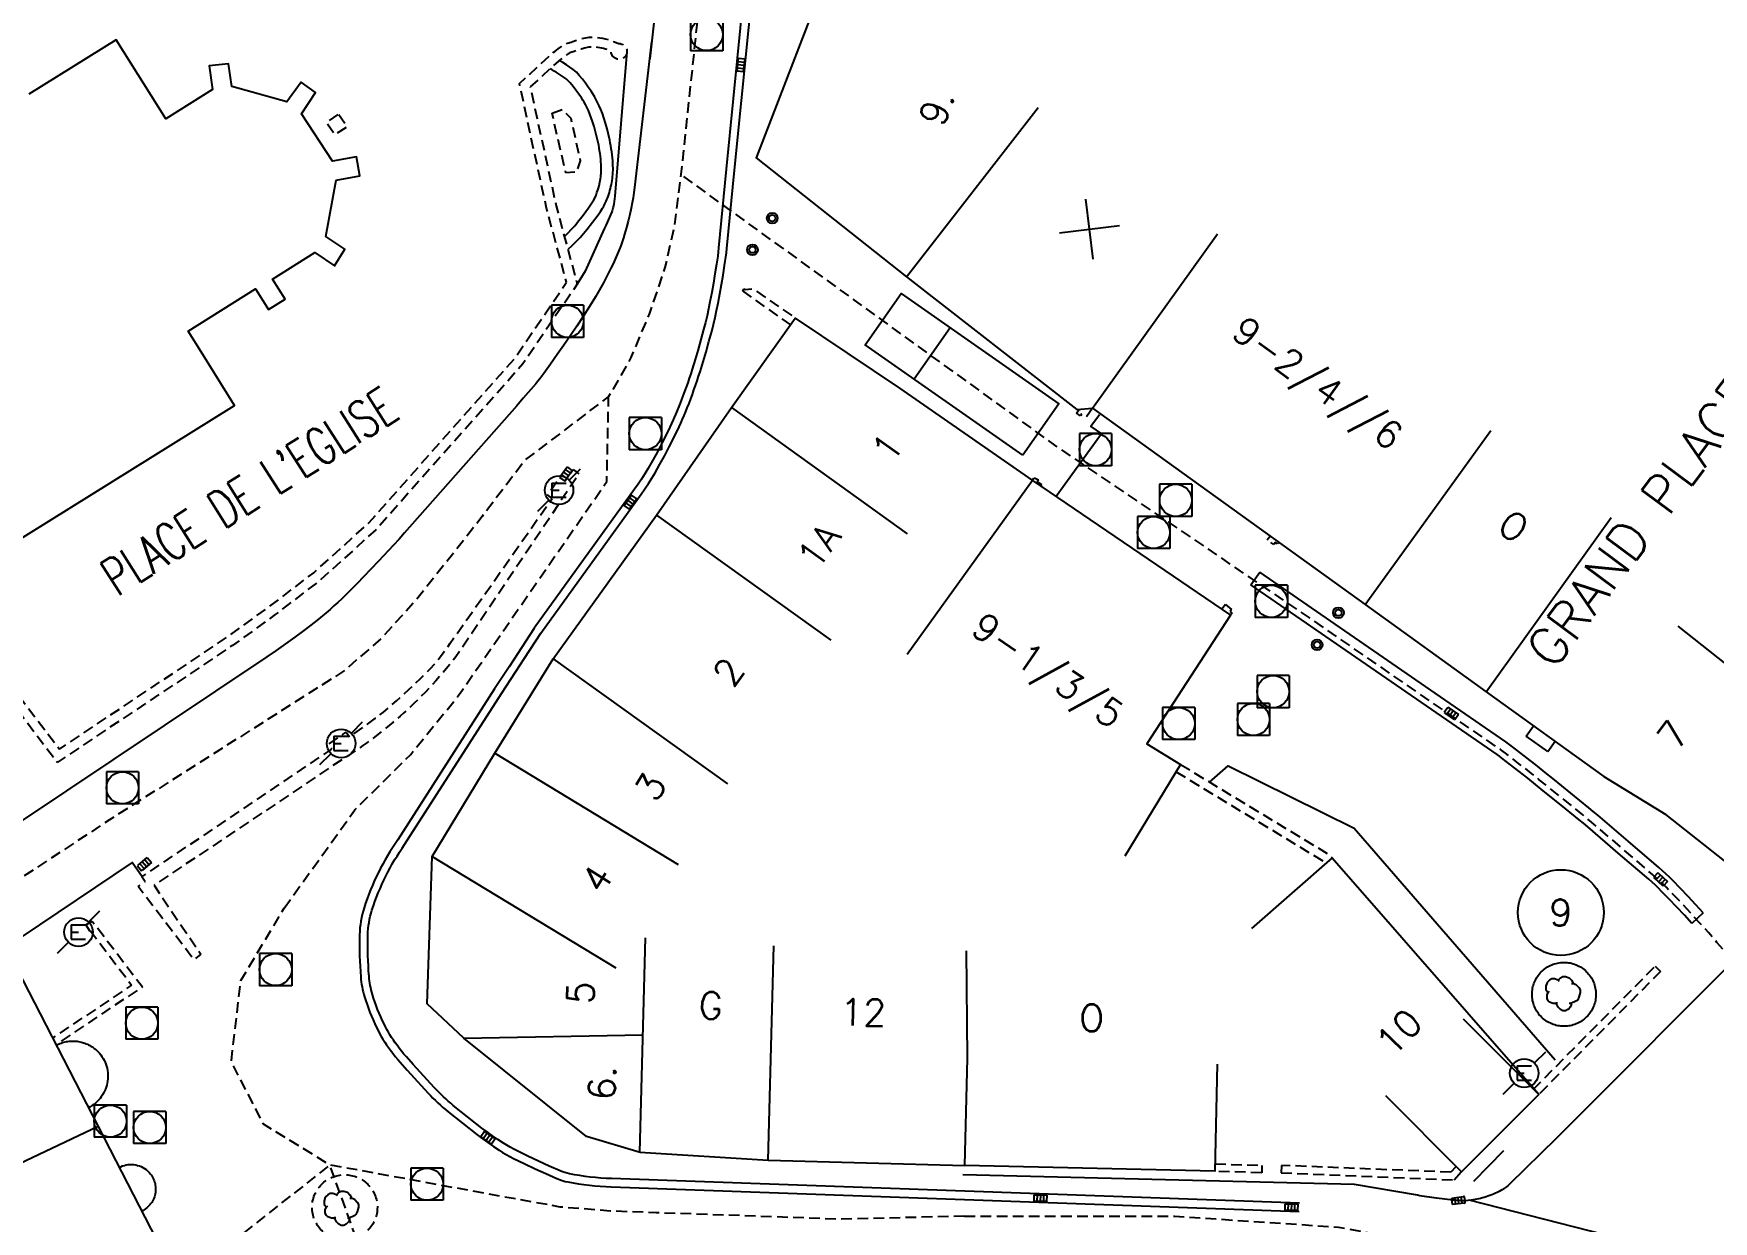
# Model space of a CAD drawing. Header units: millimetres. Extents: x 143000 to 144000, y 139000 to 140000.
# Drawn here: x 143257 to 143335.3, y 139650.8 to 139706.2 of the extents above; entities that cross this region are included whole.
import ezdxf
from ezdxf.enums import TextEntityAlignment as Align

# ---------------------------------------------------------------- set-up
doc = ezdxf.new("R2010")
doc.units = ezdxf.units.MM
doc.linetypes.add('DASHED', pattern=[0.75, 0.5, -0.25])
doc.layers.get('0').update_dxf_attribs({"linetype": 'CONTINUOUS'})
for name, color, linetype in [('W0001', 6, 'DASHED'), ('W0008', 7, 'CONTINUOUS'), ('W0100', 7, 'CONTINUOUS'), ('W0112', 1, 'DASHED'), ('W0300', 7, 'CONTINUOUS'), ('W0322', 7, 'CONTINUOUS'), ('W0400', 7, 'CONTINUOUS'), ('W0420', 7, 'CONTINUOUS'), ('W0471', 7, 'CONTINUOUS'), ('W0989', 7, 'CONTINUOUS'), ('W0991', 7, 'CONTINUOUS'), ('W1102', 7, 'CONTINUOUS')]:
    doc.layers.add(name, color=color, linetype=linetype)
doc.styles.get("Standard").update_dxf_attribs({"font": 'romans.shx', "width": 0.85})

# ---------------------------------------------------------------- blocks, each defined once
blk = doc.blocks.new('T400')
for p, q in [((-0.15, 0.3), (0.15, 0.3)), ((-0.15, -0.25), (-0.15, 0.3)), ((-0.15, 0.15), (0.15, 0.15)), ((-0.15, 0), (0.15, 0)), ((0.15, 0.3), (0.15, -0.25)), ((-0.15, -0.15), (0.15, -0.15)), ((-0.15, -0.25), (-0.15, -0.3)), ((-0.15, -0.3), (0.15, -0.3)), ((0.15, -0.3), (0.15, -0.25))]:
    blk.add_line(p, q)
blk = doc.blocks.new('t991o')
at = {"color": 0, "linetype": 'Continuous'}
for p, q in [((-1, 1), (1, -1)), ((-1, -1), (1, 1))]:
    blk.add_line(p, q, dxfattribs=at)
blk = doc.blocks.new('T420')
for p, q in [((0.75, 0.75), (-0.75, 0.75)), ((-0.75, 0.75), (-0.75, -0.75)), ((0.75, 0.75), (0.75, -0.75)), ((0.75, -0.75), (-0.75, -0.75))]:
    blk.add_line(p, q)
blk.add_ellipse((0, 0), major_axis=(-0.53, 0.53), ratio=1, start_param=3.926991, end_param=10.210176)
blk = doc.blocks.new('T471')
for p, q in [((0.500001, 0.500001), (1.000002, 1.000002)), ((-0.333334, 0.333334), (-0.333334, -0.333334)), ((-0.333334, 0.333334), (0.333334, 0.333334)), ((-0.333334, 0), (0, 0)), ((-0.500001, -0.500001), (-1.000002, -1.000002)), ((-0.333334, -0.333334), (0.333334, -0.333334))]:
    blk.add_line(p, q)
blk.add_ellipse((0, 0), major_axis=(0.471405, 0.471405), ratio=1, start_param=5.497787144, end_param=11.780972451)
blk = doc.blocks.new('T300')
for p, q in [((-0.171, 0.743), (-0.057, 0.8)), ((-0.057, 0.8), (0.057, 0.8)), ((0.057, 0.8), (0.229, 0.743)), ((-0.8, 0.514), (-0.857, 0.343)), ((-0.857, 0.343), (-0.857, 0.171)), ((-0.857, 0.171), (-0.743, 0.057)), ((-0.686, 0.629), (-0.8, 0.514)), ((-0.8, -0.057), (-0.743, 0.057)), ((-0.743, 0.057), (-0.686, 0.114)), ((-0.571, 0.686), (-0.686, 0.629)), ((-0.457, 0.686), (-0.571, 0.686)), ((-0.286, 0.629), (-0.457, 0.686)), ((-0.286, 0.629), (-0.171, 0.743)), ((-0.229, 0.571), (-0.286, 0.629)), ((0.229, 0.743), (0.343, 0.629)), ((0.343, 0.629), (0.4, 0.514)), ((0.457, 0.457), (0.343, 0.457)), ((0.4, 0.514), (0.4, 0.457)), ((0.571, 0.4), (0.457, 0.457)), ((0.571, 0.4), (0.686, 0.286)), ((0.686, 0.286), (0.743, 0.171)), ((0.743, 0.057), (0.686, -0.171)), ((0.743, 0.171), (0.743, 0.057)), ((-0.8, -0.171), (-0.8, -0.057)), ((-0.8, -0.229), (-0.8, -0.171)), ((-0.743, -0.343), (-0.8, -0.229)), ((-0.686, -0.4), (-0.743, -0.343)), ((-0.514, -0.457), (-0.686, -0.4)), ((-0.4, -0.457), (-0.514, -0.457)), ((-0.4, -0.457), (-0.343, -0.457)), ((-0.343, -0.457), (-0.343, -0.4)), ((-0.343, -0.514), (-0.343, -0.457)), ((-0.286, -0.629), (-0.343, -0.514)), ((-0.171, -0.743), (-0.286, -0.629)), ((-0.057, -0.8), (-0.171, -0.743)), ((0.171, -0.743), (0.057, -0.8)), ((0.229, -0.686), (0.171, -0.743)), ((0.286, -0.457), (0.229, -0.457)), ((0.286, -0.629), (0.229, -0.686)), ((0.457, -0.4), (0.286, -0.457)), ((0.343, -0.514), (0.286, -0.629)), ((0.343, -0.514), (0.343, -0.457)), ((0.571, -0.343), (0.457, -0.4)), ((0.629, -0.286), (0.571, -0.343)), ((0.686, -0.171), (0.629, -0.286)), ((0.057, -0.8), (-0.057, -0.8))]:
    blk.add_line(p, q)
blk = doc.blocks.new('t322o')
at = {"color": 0, "linetype": 'Continuous'}
for radius in [0.25, 0.15]:
    blk.add_circle((0, 0), radius, dxfattribs=at)

msp = doc.modelspace()

# ---------------------------------------------------------------- linework, layer by layer
at = {"layer": 'W0001', "flags": 128}
for points in [[(143256.412, 139726.611), (143263.259, 139728.731), (143264.976, 139728.901), (143266.992, 139728.854), (143269.098, 139728.364), (143271.905, 139727.85), (143274.823, 139727.165), (143277.616, 139726.075), (143279.869, 139724.893), (143282.2, 139723.333), (143284.501, 139721.165), (143285.903, 139719.078), (143287.054, 139716.825), (143287.705, 139715.09), (143288.156, 139712.987), (143288.3, 139711.321), (143288.257, 139709.908), (143287.209, 139700.066), (143286.847, 139697.208), (143286.418, 139695.3), (143285.698, 139693.173), (143284.83, 139691.1), (143283.788, 139689.279), (143279.913, 139686.337), (143277.886, 139683.684), (143276.502, 139681.91), (143274.79, 139679.775), (143273.178, 139677.991), (143271.429, 139676.467), (143260.508, 139669.542), (143252.104, 139664.014), (143242.323, 139657.69), (143239.955, 139656.019), (143237.433, 139654.135), (143235.798, 139652.883), (143224.812, 139644.355), (143222.462, 139642.361), (143221.399, 139640.731), (143218.289, 139638.484), (143212.381, 139633.848), (143208.824, 139631.237), (143207.08, 139630.031), (143204.6, 139628.456), (143201.824, 139626.799), (143197.318, 139624.893), (143185.769, 139621.598), (143177.084, 139619.618)], [(143336.244, 139662.939), (143335.869, 139663.385), (143335.488, 139663.828), (143335.104, 139664.267), (143334.714, 139664.702), (143334.321, 139665.133), (143333.923, 139665.561), (143333.521, 139665.984), (143333.114, 139666.403), (143332.964, 139666.552), (143332.811, 139666.699), (143332.655, 139666.842), (143332.496, 139666.982), (143331.072, 139668.208), (143329.645, 139669.431), (143329.443, 139669.601), (143329.24, 139669.768), (143328.404, 139670.446), (143327.567, 139671.122), (143327.205, 139671.413), (143326.841, 139671.701), (143326.236, 139672.176), (143325.629, 139672.648), (143325.513, 139672.735), (143325.395, 139672.819), (143322.1, 139675.088), (143315.947, 139679.333), (143304.601, 139687.021), (143287.156, 139699.645)], [(143268.662, 139665.425), (143271.96, 139670.014), (143274.565, 139672.595), (143276.773, 139675.321), (143283.706, 139685.315), (143283.788, 139689.279)], [(143300.392, 139651.056), (143294.63, 139650.913), (143286.006, 139651.219), (143283.869, 139651.295), (143281.532, 139651.484), (143279.774, 139651.799), (143279.774, 139651.799), (143270.786, 139653.447), (143270.786, 139653.447), (143270.786, 139653.447), (143267.693, 139655.347), (143266.19, 139658.264), (143266.634, 139662.047), (143268.662, 139665.425)], [(143325.9, 139596.452), (143293.084, 139609.839), (143288.786, 139611.584), (143283.511, 139613.632), (143281.424, 139614.332), (143278.714, 139615.02), (143279.466, 139628.044), (143277.386, 139633.914), (143275.931, 139638.225), (143274.847, 139642.184), (143270.786, 139653.447), (143243.501, 139631.904), (143240.78, 139630.175)], [(143300.392, 139651.056), (143310.207, 139651.056), (143317.841, 139650.547), (143324.675, 139649.239), (143352.923, 139641.517)]]:
    msp.add_lwpolyline(points, dxfattribs=at)
at = {"layer": 'W0008', "flags": 128}
for points in [[(143802.508, 139956.293, 0.000002), (143824.961, 139979.624, 0.000766)], [(143281.727, 139696.747), (143281.897, 139696.912), (143282.063, 139697.082), (143282.137, 139697.161), (143282.208, 139697.241), (143282.278, 139697.324), (143282.345, 139697.409), (143282.603, 139697.745), (143282.855, 139698.085), (143282.949, 139698.219), (143283.039, 139698.357), (143283.101, 139698.461), (143283.156, 139698.568), (143283.205, 139698.679), (143283.248, 139698.792), (143283.299, 139698.951), (143283.343, 139699.112), (143283.38, 139699.276), (143283.409, 139699.44), (143283.421, 139699.522), (143283.431, 139699.604), (143283.438, 139699.686), (143283.443, 139699.768), (143283.446, 139699.851), (143283.446, 139699.933), (143283.445, 139700.016), (143283.441, 139700.098), (143283.432, 139700.229), (143283.421, 139700.359), (143283.407, 139700.489), (143283.391, 139700.618), (143283.372, 139700.748), (143283.351, 139700.876), (143283.328, 139701.005), (143283.303, 139701.133), (143283.247, 139701.381), (143283.185, 139701.628), (143283.116, 139701.873), (143283.041, 139702.116), (143282.982, 139702.287), (143282.917, 139702.455), (143282.846, 139702.621), (143282.769, 139702.784), (143282.713, 139702.895), (143282.652, 139703.003), (143282.587, 139703.109), (143282.519, 139703.213), (143282.395, 139703.391), (143282.266, 139703.566), (143282.134, 139703.739), (143281.998, 139703.908), (143281.954, 139703.959), (143281.907, 139704.007), (143281.857, 139704.053), (143281.804, 139704.096), (143281.716, 139704.162), (143281.626, 139704.226), (143281.535, 139704.288), (143281.442, 139704.348), (143281.348, 139704.405), (143281.253, 139704.46), (143281.156, 139704.513), (143281.058, 139704.564, 0.033005)], [(143258.025, 139659.029), (143258.025, 139659.029), (143258.08, 139659.057), (143258.137, 139659.084), (143258.195, 139659.108), (143258.254, 139659.13), (143258.314, 139659.15), (143258.374, 139659.168), (143258.435, 139659.183), (143258.496, 139659.196), (143258.558, 139659.206), (143258.621, 139659.214), (143258.683, 139659.22), (143258.746, 139659.223), (143258.809, 139659.224), (143258.871, 139659.222), (143258.934, 139659.218), (143258.996, 139659.212), (143259.059, 139659.203), (143259.12, 139659.192), (143259.182, 139659.179), (143259.243, 139659.163), (143259.303, 139659.145), (143259.362, 139659.124), (143259.421, 139659.102), (143259.478, 139659.077), (143259.535, 139659.05), (143259.59, 139659.02), (143259.645, 139658.989), (143259.698, 139658.956), (143259.75, 139658.92), (143259.8, 139658.883), (143259.849, 139658.844), (143259.897, 139658.802), (143259.897, 139658.802), (143259.969, 139658.733), (143260.036, 139658.66), (143260.099, 139658.583), (143260.158, 139658.502), (143260.211, 139658.417), (143260.259, 139658.33), (143260.302, 139658.24), (143260.339, 139658.147), (143260.37, 139658.052), (143260.395, 139657.956), (143260.415, 139657.858), (143260.428, 139657.759), (143260.436, 139657.659), (143260.437, 139657.56), (143260.433, 139657.46), (143260.422, 139657.361), (143260.405, 139657.262), (143260.383, 139657.165), (143260.354, 139657.07), (143260.32, 139656.976), (143260.28, 139656.884), (143260.234, 139656.796), (143260.183, 139656.71), (143260.127, 139656.627), (143260.066, 139656.548), (143260.001, 139656.473), (143259.931, 139656.402), (143259.857, 139656.335), (143259.778, 139656.273), (143259.697, 139656.216), (143259.611, 139656.164), (143259.523, 139656.117, -0.530237)], [(143260.961, 139653.326), (143261.04, 139653.366), (143261.122, 139653.4), (143261.207, 139653.427), (143261.293, 139653.447), (143261.38, 139653.461), (143261.469, 139653.468), (143261.558, 139653.468), (143261.646, 139653.462), (143261.734, 139653.448), (143261.82, 139653.428), (143261.905, 139653.401), (143261.987, 139653.368), (143262.066, 139653.328), (143262.143, 139653.283), (143262.215, 139653.231), (143262.283, 139653.174), (143262.334, 139653.126), (143262.381, 139653.074), (143262.426, 139653.02), (143262.467, 139652.962), (143262.504, 139652.903), (143262.538, 139652.841), (143262.568, 139652.778), (143262.593, 139652.712), (143262.615, 139652.646), (143262.633, 139652.578), (143262.646, 139652.509), (143262.656, 139652.439), (143262.661, 139652.369), (143262.661, 139652.299), (143262.658, 139652.229), (143262.65, 139652.159), (143262.638, 139652.09), (143262.621, 139652.021), (143262.601, 139651.954), (143262.576, 139651.888), (143262.547, 139651.824), (143262.515, 139651.762), (143262.478, 139651.702), (143262.439, 139651.644), (143262.395, 139651.589), (143262.349, 139651.536), (143262.299, 139651.487), (143262.246, 139651.44), (143262.191, 139651.397), (143262.133, 139651.358), (143262.072, 139651.322), (143262.01, 139651.289, -0.533997)]]:
    msp.add_lwpolyline(points, format="xyb", dxfattribs=at)
for points in [[(143290.261, 139709.792), (143289.276, 139699.882), (143288.923, 139696.224), (143288.903, 139696.03), (143288.879, 139695.836), (143288.853, 139695.643), (143288.823, 139695.45), (143288.751, 139695.012), (143288.676, 139694.575), (143288.598, 139694.137), (143288.516, 139693.701), (143288.452, 139693.376), (143288.381, 139693.053), (143288.306, 139692.731), (143288.224, 139692.411), (143288.099, 139691.944), (143287.968, 139691.479), (143287.831, 139691.016), (143287.689, 139690.554), (143287.622, 139690.345), (143287.553, 139690.136), (143287.482, 139689.928), (143287.41, 139689.72), (143287.335, 139689.514), (143287.259, 139689.308), (143287.181, 139689.102), (143287.1, 139688.898), (143286.958, 139688.549), (143286.808, 139688.203), (143286.65, 139687.86), (143286.486, 139687.521), (143286.279, 139687.114), (143286.066, 139686.711), (143285.847, 139686.311), (143285.621, 139685.915), (143285.475, 139685.67), (143285.323, 139685.429), (143285.164, 139685.191), (143285, 139684.958), (143280.323, 139678.477), (143280.307, 139678.453), (143279.551, 139677.296), (143279.145, 139676.675), (143278.474, 139675.647), (143273.955, 139668.608), (143273.829, 139668.425), (143273.707, 139668.24), (143273.589, 139668.052), (143273.474, 139667.862), (143273.363, 139667.67), (143273.255, 139667.476), (143273.151, 139667.28), (143273.05, 139667.082), (143272.953, 139666.883), (143272.86, 139666.681), (143272.771, 139666.478), (143272.685, 139666.273), (143272.603, 139666.067), (143272.525, 139665.859), (143272.451, 139665.65), (143272.381, 139665.44), (143272.336, 139665.286), (143272.296, 139665.132), (143272.262, 139664.976), (143272.234, 139664.819), (143272.211, 139664.661), (143272.193, 139664.502), (143272.181, 139664.343), (143272.175, 139664.183), (143272.171, 139663.938), (143272.17, 139663.692), (143272.173, 139663.447), (143272.178, 139663.201), (143272.186, 139662.956), (143272.197, 139662.71), (143272.211, 139662.465), (143272.229, 139662.22), (143272.239, 139662.102), (143272.253, 139661.984), (143272.271, 139661.867), (143272.291, 139661.75), (143272.315, 139661.634), (143272.342, 139661.518), (143272.372, 139661.403), (143272.405, 139661.289), (143272.463, 139661.106), (143272.525, 139660.923), (143272.59, 139660.742), (143272.658, 139660.562), (143272.73, 139660.384), (143272.806, 139660.207), (143272.885, 139660.031), (143272.967, 139659.857), (143273.036, 139659.718), (143273.109, 139659.58), (143273.184, 139659.444), (143273.264, 139659.311), (143273.346, 139659.179), (143273.432, 139659.049), (143273.52, 139658.921), (143273.612, 139658.796), (143273.722, 139658.652), (143273.836, 139658.51), (143273.952, 139658.37), (143274.071, 139658.233), (143274.394, 139657.87), (143274.719, 139657.509), (143275.047, 139657.151), (143275.378, 139656.795), (143275.487, 139656.68), (143275.599, 139656.567), (143275.711, 139656.455), (143275.826, 139656.345), (143275.942, 139656.238), (143276.06, 139656.131), (143276.18, 139656.027), (143276.301, 139655.925), (143276.971, 139655.39), (143277.644, 139654.859), (143277.898, 139654.672), (143278.155, 139654.489), (143278.416, 139654.31), (143278.679, 139654.136), (143278.844, 139654.032), (143279.012, 139653.933), (143279.183, 139653.84), (143279.357, 139653.751), (143279.856, 139653.508), (143280.358, 139653.271), (143280.863, 139653.04), (143281.37, 139652.814), (143281.497, 139652.763), (143281.627, 139652.719), (143281.758, 139652.682), (143281.892, 139652.652), (143282.141, 139652.607), (143282.391, 139652.566), (143282.642, 139652.531), (143282.893, 139652.5), (143283.146, 139652.474), (143283.4, 139652.452), (143283.654, 139652.436), (143283.909, 139652.424), (143316.01, 139651.276)], [(143316.024, 139651.661), (143283.922, 139652.81), (143283.675, 139652.821), (143283.429, 139652.837), (143283.182, 139652.858), (143282.936, 139652.883), (143282.693, 139652.913), (143282.449, 139652.948), (143282.207, 139652.987), (143281.965, 139653.031), (143281.852, 139653.056), (143281.741, 139653.087), (143281.632, 139653.125), (143281.525, 139653.168), (143281.021, 139653.391), (143280.521, 139653.621), (143280.023, 139653.856), (143279.528, 139654.097), (143279.364, 139654.181), (143279.203, 139654.269), (143279.045, 139654.362), (143278.889, 139654.46), (143278.631, 139654.63), (143278.376, 139654.805), (143278.125, 139654.984), (143277.876, 139655.168), (143277.209, 139655.693), (143276.545, 139656.224), (143276.429, 139656.322), (143276.314, 139656.422), (143276.201, 139656.524), (143276.09, 139656.627), (143275.98, 139656.733), (143275.871, 139656.84), (143275.765, 139656.948), (143275.66, 139657.059), (143275.331, 139657.413), (143275.005, 139657.769), (143274.681, 139658.127), (143274.36, 139658.488), (143274.246, 139658.62), (143274.135, 139658.753), (143274.027, 139658.889), (143273.921, 139659.027), (143273.835, 139659.145), (143273.751, 139659.265), (143273.671, 139659.387), (143273.593, 139659.511), (143273.519, 139659.637), (143273.447, 139659.765), (143273.379, 139659.894), (143273.314, 139660.025), (143273.235, 139660.192), (143273.159, 139660.361), (143273.087, 139660.531), (143273.018, 139660.703), (143272.952, 139660.876), (143272.889, 139661.05), (143272.83, 139661.226), (143272.774, 139661.402), (143272.744, 139661.506), (143272.716, 139661.611), (143272.692, 139661.716), (143272.67, 139661.822), (143272.652, 139661.928), (143272.636, 139662.035), (143272.623, 139662.142), (143272.614, 139662.25), (143272.597, 139662.49), (143272.583, 139662.73), (143272.572, 139662.971), (143272.564, 139663.212), (143272.558, 139663.452), (143272.556, 139663.693), (143272.557, 139663.934), (143272.561, 139664.175), (143272.567, 139664.321), (143272.578, 139664.466), (143272.594, 139664.611), (143272.615, 139664.755), (143272.641, 139664.899), (143272.672, 139665.041), (143272.708, 139665.183), (143272.748, 139665.323), (143272.817, 139665.527), (143272.889, 139665.73), (143272.964, 139665.931), (143273.044, 139666.131), (143273.127, 139666.329), (143273.213, 139666.526), (143273.304, 139666.721), (143273.398, 139666.915), (143273.495, 139667.107), (143273.596, 139667.296), (143273.701, 139667.484), (143273.809, 139667.67), (143273.921, 139667.854), (143274.035, 139668.036), (143274.154, 139668.216), (143274.275, 139668.394), (143278.797, 139675.437), (143279.468, 139676.464), (143279.874, 139677.085), (143280.63, 139678.242), (143280.636, 139678.251), (143285.313, 139684.732), (143285.483, 139684.973), (143285.646, 139685.219), (143285.804, 139685.468), (143285.955, 139685.722), (143286.184, 139686.123), (143286.406, 139686.528), (143286.622, 139686.937), (143286.831, 139687.349), (143286.916, 139687.522), (143286.999, 139687.695), (143287.081, 139687.87), (143287.16, 139688.045), (143287.238, 139688.222), (143287.313, 139688.399), (143287.387, 139688.577), (143287.459, 139688.755), (143287.541, 139688.963), (143287.62, 139689.172), (143287.698, 139689.381), (143287.773, 139689.591), (143287.847, 139689.802), (143287.919, 139690.013), (143287.989, 139690.225), (143288.057, 139690.438), (143288.2, 139690.904), (143288.338, 139691.372), (143288.471, 139691.842), (143288.598, 139692.312), (143288.681, 139692.64), (143288.758, 139692.968), (143288.83, 139693.298), (143288.895, 139693.629), (143288.977, 139694.068), (143289.056, 139694.508), (143289.132, 139694.948), (143289.204, 139695.389), (143289.235, 139695.588), (143289.262, 139695.787), (143289.286, 139695.987), (143289.307, 139696.187), (143289.66, 139699.845), (143290.654, 139709.753)], [(143286.209, 139709.502), (143285.708, 139705.037)], [(143285.795, 139705.837), (143285, 139699.036), (143284.969, 139698.793), (143284.932, 139698.551), (143284.889, 139698.31), (143284.841, 139698.07), (143284.774, 139697.766), (143284.701, 139697.463), (143284.622, 139697.161), (143284.538, 139696.861), (143284.482, 139696.677), (143284.421, 139696.493), (143284.356, 139696.312), (143284.287, 139696.131), (143284.196, 139695.912), (143284.102, 139695.694), (143284.003, 139695.478), (143283.899, 139695.264), (143283.728, 139694.926), (143283.549, 139694.592), (143283.364, 139694.262), (143283.172, 139693.935), (143282.892, 139693.476), (143282.604, 139693.022), (143282.311, 139692.571), (143282.01, 139692.125), (143281.704, 139691.679), (143281.395, 139691.236), (143281.083, 139690.794), (143280.768, 139690.354), (143280.678, 139690.232), (143280.585, 139690.111), (143280.49, 139689.993), (143280.391, 139689.877), (143279.809, 139689.204), (143279.503, 139688.854), (143274.277, 139682.919), (143274.022, 139682.634), (143273.762, 139682.352), (143273.053, 139681.601), (143272.341, 139680.853), (143272.095, 139680.6), (143271.846, 139680.348), (143271.595, 139680.099), (143271.341, 139679.853), (143271.162, 139679.683), (143270.981, 139679.516), (143270.797, 139679.352), (143270.611, 139679.191), (143270.357, 139678.978), (143270.1, 139678.769), (143269.839, 139678.566), (143269.575, 139678.366), (143269.147, 139678.054), (143268.716, 139677.746), (143268.282, 139677.444), (143267.844, 139677.146), (143260.671, 139672.347), (143252.045, 139666.594)], [(143281.92, 139696.174), (143282.058, 139696.302), (143282.194, 139696.433), (143282.328, 139696.566), (143282.46, 139696.701), (143282.544, 139696.79), (143282.625, 139696.882), (143282.703, 139696.975), (143282.78, 139697.071), (143283.042, 139697.414), (143283.299, 139697.76), (143283.405, 139697.911), (143283.505, 139698.065), (143283.545, 139698.129), (143283.582, 139698.195), (143283.618, 139698.263), (143283.652, 139698.331), (143283.684, 139698.4), (143283.714, 139698.469), (143283.742, 139698.54), (143283.768, 139698.611), (143283.798, 139698.702), (143283.826, 139698.794), (143283.853, 139698.886), (143283.877, 139698.979), (143283.899, 139699.073), (143283.919, 139699.167), (143283.937, 139699.261), (143283.953, 139699.355), (143283.967, 139699.452), (143283.978, 139699.548), (143283.987, 139699.645), (143283.993, 139699.742), (143283.996, 139699.839), (143283.997, 139699.937), (143283.995, 139700.034), (143283.99, 139700.131), (143283.981, 139700.271), (143283.969, 139700.411), (143283.954, 139700.551), (143283.936, 139700.691), (143283.916, 139700.831), (143283.894, 139700.969), (143283.869, 139701.108), (143283.841, 139701.246), (143283.782, 139701.509), (143283.717, 139701.77), (143283.644, 139702.029), (143283.564, 139702.286), (143283.499, 139702.476), (143283.427, 139702.662), (143283.348, 139702.846), (143283.263, 139703.028), (143283.197, 139703.155), (143283.127, 139703.281), (143283.052, 139703.403), (143282.973, 139703.524), (143282.842, 139703.711), (143282.707, 139703.896), (143282.567, 139704.078), (143282.424, 139704.257), (143282.359, 139704.332), (143282.29, 139704.403), (143282.217, 139704.469), (143282.14, 139704.532), (143281.984, 139704.647), (143281.823, 139704.757), (143281.659, 139704.86), (143281.491, 139704.958)], [(143284.646, 139705.369), (143284.075, 139698.634), (143284.063, 139698.505), (143284.048, 139698.377), (143284.03, 139698.249), (143284.008, 139698.121), (143283.995, 139698.062), (143283.979, 139698.003), (143283.959, 139697.945), (143283.936, 139697.889), (143283.658, 139697.264), (143283.584, 139697.1), (143282.691, 139695.125), (143282.327, 139694.527)], [(143299.721, 139692.487), (143298.044, 139690.088)], [(143306.684, 139688.424), (143306.289, 139687.88), (143306.782, 139687.538), (143304.669, 139684.618)], [(143313.752, 139680.502), (143314.161, 139681.095)], [(143334.854, 139665.198), (143334.502, 139665.58), (143334.147, 139665.96), (143333.788, 139666.336), (143333.426, 139666.708), (143333.27, 139666.864), (143333.11, 139667.017), (143332.947, 139667.167), (143332.781, 139667.313), (143331.356, 139668.539), (143329.928, 139669.762), (143329.723, 139669.936), (143329.515, 139670.107), (143328.679, 139670.785), (143327.841, 139671.462), (143327.477, 139671.754), (143327.112, 139672.044), (143326.505, 139672.52), (143325.896, 139672.994), (143325.77, 139673.088), (143325.642, 139673.178), (143322.348, 139675.447), (143314.161, 139681.095)], [(143334.321, 139664.712), (143333.974, 139665.09), (143333.623, 139665.464), (143333.269, 139665.836), (143332.911, 139666.204), (143332.766, 139666.349), (143332.617, 139666.492), (143332.465, 139666.631), (143332.311, 139666.767), (143330.887, 139667.992), (143329.46, 139669.215), (143329.261, 139669.382), (143329.061, 139669.548), (143328.226, 139670.225), (143327.389, 139670.901), (143327.028, 139671.19), (143326.665, 139671.478), (143326.062, 139671.952), (143325.455, 139672.423), (143325.346, 139672.505), (143325.234, 139672.585), (143321.939, 139674.854), (143313.752, 139680.502)], [(143326.589, 139673.45), (143326.933, 139673.929)], [(143327.597, 139672.723), (143326.589, 139673.45)], [(143327.597, 139672.723), (143327.943, 139673.204)], [(143311.827, 139671.302), (143312.698, 139672.056), (143318.561, 139669.146), (143327.946, 139658.352)], [(143262.027, 139666.885), (143261.564, 139667.549), (143240.84, 139653.616), (143239.286, 139652.56), (143237.805, 139651.45), (143230.117, 139645.602)], [(143334.854, 139665.198), (143334.321, 139664.712)], [(143324.143, 139652.683), (143325.553, 139654.116)]]:
    msp.add_lwpolyline(points, dxfattribs=at)
at = {"layer": 'W0008'}
for points in [[(143323.911, 139651.814), (143341.444, 139647.338, 0.322697), (143341.446, 139647.339, -0.033416), (143341.456, 139647.353), (143341.456, 139647.353, 0.042316), (143344.828, 139647.199, 0.0339), (143347.255, 139647.827, 0.073305), (143348.294, 139648.351, 0.039229), (143349.917, 139649.697, 0.027678), (143351.942, 139651.892, 0.007302), (143353.993, 139654.455, 0.013053), (143355.082, 139655.935, 0.015535), (143356.923, 139658.763, 0.028221), (143357.797, 139660.403, 0.012572), (143358.86, 139662.862, 0.012298), (143359.821, 139665.427), (143369.435, 139693.16, 0.047464), (143370.893, 139699.626, 0.03779), (143371.167, 139704.954, 0.03869), (143370.628, 139710.238, -5.227727)], [(143337.243, 139663.937), (143327.983, 139654.678), (143325.825, 139652.561, -0.068872), (143325.409, 139652.252, -0.0475), (143324.72, 139651.956, -0.045378), (143324.032, 139651.802, -0.053721), (143323.436, 139651.788, -0.010218), (143322.411, 139651.897, -0.011634), (143321.516, 139652.032), (143318.59, 139652.541), (143300.314, 139652.985)]]:
    msp.add_lwpolyline(points, format="xyb", dxfattribs=at)
at = {"layer": 'W0008', "flags": 128}
for points in [[(143303.109, 139686.545), (143295.757, 139691.688), (143297.435, 139694.086), (143304.787, 139688.943)], [(143327.356, 139660.295), (143327.356, 139660.295), (143327.303, 139660.345), (143327.253, 139660.398), (143327.205, 139660.453), (143327.16, 139660.511), (143327.117, 139660.571), (143327.078, 139660.632), (143327.042, 139660.696), (143327.009, 139660.761), (143326.979, 139660.828), (143326.952, 139660.896), (143326.929, 139660.966), (143326.91, 139661.036), (143326.893, 139661.108), (143326.881, 139661.18), (143326.871, 139661.252), (143326.866, 139661.325), (143326.864, 139661.398), (143326.866, 139661.471), (143326.871, 139661.544), (143326.88, 139661.617), (143326.892, 139661.689), (143326.908, 139661.761), (143326.927, 139661.831), (143326.95, 139661.901), (143326.976, 139661.969), (143327.005, 139662.036), (143327.038, 139662.101), (143327.074, 139662.165), (143327.113, 139662.227), (143327.155, 139662.287), (143327.2, 139662.345), (143327.248, 139662.4), (143327.298, 139662.454), (143327.351, 139662.504), (143327.406, 139662.552), (143327.464, 139662.597), (143327.523, 139662.639), (143327.585, 139662.679), (143327.649, 139662.715), (143327.714, 139662.748), (143327.781, 139662.778), (143327.849, 139662.804), (143327.918, 139662.828), (143327.989, 139662.847), (143328.06, 139662.863), (143328.132, 139662.876), (143328.205, 139662.885), (143328.278, 139662.891), (143328.351, 139662.893), (143328.424, 139662.891), (143328.497, 139662.886), (143328.57, 139662.877), (143328.642, 139662.865), (143328.713, 139662.849), (143328.784, 139662.83), (143328.853, 139662.807), (143328.922, 139662.781), (143328.989, 139662.751), (143329.054, 139662.719), (143329.118, 139662.683), (143329.18, 139662.644), (143329.24, 139662.602), (143329.298, 139662.557), (143329.353, 139662.509), (143329.353, 139662.509), (143329.406, 139662.459), (143329.457, 139662.406), (143329.505, 139662.351), (143329.55, 139662.293), (143329.592, 139662.233), (143329.632, 139662.172), (143329.668, 139662.108), (143329.701, 139662.043), (143329.731, 139661.976), (143329.757, 139661.908), (143329.78, 139661.838), (143329.8, 139661.768), (143329.816, 139661.697), (143329.829, 139661.624), (143329.838, 139661.552), (143329.844, 139661.479), (143329.846, 139661.406), (143329.844, 139661.333), (143329.839, 139661.26), (143329.83, 139661.187), (143329.818, 139661.115), (143329.802, 139661.043), (143329.782, 139660.973), (143329.76, 139660.903), (143329.733, 139660.835), (143329.704, 139660.768), (143329.671, 139660.703), (143329.635, 139660.639), (143329.596, 139660.577), (143329.554, 139660.517), (143329.509, 139660.459), (143329.462, 139660.404), (143329.412, 139660.351), (143329.359, 139660.3), (143329.303, 139660.252), (143329.246, 139660.207), (143329.186, 139660.165), (143329.124, 139660.125), (143329.061, 139660.089), (143328.995, 139660.056), (143328.929, 139660.026), (143328.86, 139660), (143328.791, 139659.977), (143328.721, 139659.957), (143328.649, 139659.941), (143328.577, 139659.928), (143328.505, 139659.919), (143328.432, 139659.913), (143328.358, 139659.911), (143328.285, 139659.913), (143328.212, 139659.918), (143328.14, 139659.927), (143328.068, 139659.939), (143327.996, 139659.955), (143327.926, 139659.974), (143327.856, 139659.997), (143327.788, 139660.023), (143327.721, 139660.053), (143327.655, 139660.086), (143327.592, 139660.121), (143327.53, 139660.16), (143327.47, 139660.202), (143327.412, 139660.247)]]:
    msp.add_lwpolyline(points, close=True, dxfattribs=at)
at = {"layer": 'W0100', "flags": 128}
for points in [[(143323.161, 139741.077), (143328.104, 139739.094), (143334.125, 139736.705), (143343.142, 139732.879), (143348.03, 139731.335), (143358.212, 139728.295), (143358.281, 139728.414), (143366.197, 139726.151), (143366.387, 139725.87), (143367.32, 139714.207), (143367.739, 139707.246), (143364.963, 139703.655), (143359.956, 139696.92), (143357.123, 139693.16), (143350.201, 139683.711), (143344.44, 139676.355), (143341.52, 139672.371), (143337.032, 139666.695), (143333.111, 139669.796)], [(143296.499, 139715.454), (143296.434, 139715.363), (143294.354, 139709.97), (143290.669, 139700.408), (143297.679, 139694.865), (143305.638, 139688.671), (143306.355, 139688.741), (143319.088, 139679.584), (143324.729, 139675.511), (143330.221, 139671.568), (143333.111, 139669.796)], [(143248.058, 139677.49), (143266.347, 139688.871), (143264.783, 139691.361), (143264.173, 139692.333), (143267.323, 139694.312), (143267.933, 139693.34), (143268.704, 139693.824), (143268.116, 139694.759), (143270.094, 139696.002), (143271.007, 139695.378), (143271.484, 139696.151), (143270.606, 139696.751), (143271.076, 139699.373), (143272.189, 139699.574), (143272.035, 139700.465), (143270.905, 139700.261), (143269.47, 139702.463), (143270.112, 139703.459), (143270.112, 139703.459), (143269.446, 139703.941), (143268.782, 139703.026), (143266.215, 139703.74), (143266.056, 139704.791), (143265.153, 139704.698), (143265.318, 139703.604), (143263.135, 139702.233), (143260.817, 139705.924), (143256.752, 139703.383)], [(143285.256, 139654.031), (143282.766, 139654.777), (143277.038, 139659.352), (143275.334, 139660.953), (143275.566, 139667.834), (143278.484, 139672.645), (143281.212, 139677.057), (143286.028, 139683.757), (143289.527, 139688.769), (143292.498, 139692.944), (143297.352, 139689.668), (143303.563, 139685.371), (143312.807, 139679.081)], [(143312.807, 139679.081), (143308.889, 139673.084), (143310.47, 139672.125)], [(143310.47, 139672.125), (143307.876, 139667.848)], [(143317.541, 139667.771), (143313.775, 139664.478)], [(143317.541, 139667.771), (143327.183, 139656.744)], [(143252.887, 139651.886), (143249.81, 139657.948), (143256.203, 139662.569), (143259.975, 139655.239), (143262.981, 139649.405), (143253.819, 139644.584), (143244.638, 139639.707), (143238.245, 139636.444), (143239.915, 139633.362), (143241.225, 139630.932), (143237.492, 139629.1), (143237.344, 139628.914), (143233.919, 139626.773), (143231.472, 139629.822), (143229.129, 139632.442), (143222.276, 139627.363), (143216.987, 139634.02), (143223.345, 139639.291), (143229.44, 139644.051), (143232.464, 139646.434), (143235.022, 139648.254)], [(143323.648, 139660.268), (143327.178, 139656.728), (143323.571, 139653.131), (143320.041, 139656.671)], [(143312.172, 139658.147), (143312.066, 139653.149), (143300.4, 139653.426), (143300.535, 139658.423)], [(143285.248, 139654.041), (143291.24, 139653.669), (143300.4, 139653.426), (143300.4, 139653.426)]]:
    msp.add_lwpolyline(points, dxfattribs=at)
at = {"layer": 'W0112', "flags": 128}
for points in [[(143255.366, 139676.53), (143258.176, 139672.842), (143265.986, 139678.05), (143267.962, 139679.482), (143270.041, 139681.067), (143272.607, 139683.393), (143279.429, 139691.085), (143281.827, 139694.611), (143280.896, 139698.061), (143279.629, 139703.882), (143281.143, 139705.265), (143281.208, 139705.322), (143281.276, 139705.376), (143281.435, 139705.494), (143281.597, 139705.609), (143281.662, 139705.653), (143281.731, 139705.692), (143281.801, 139705.726), (143281.874, 139705.756), (143282.04, 139705.815), (143282.206, 139705.871), (143282.373, 139705.925), (143282.542, 139705.974), (143282.628, 139705.997), (143282.715, 139706.015), (143282.802, 139706.029), (143282.891, 139706.038), (143282.979, 139706.044), (143283.068, 139706.045), (143283.157, 139706.041), (143283.245, 139706.033), (143283.376, 139706.016), (143283.506, 139705.993), (143283.635, 139705.964), (143283.763, 139705.93), (143283.889, 139705.891), (143284.013, 139705.847), (143284.136, 139705.797), (143284.256, 139705.742), (143284.292, 139705.743), (143284.329, 139705.739), (143284.365, 139705.733), (143284.4, 139705.722), (143284.433, 139705.709), (143284.466, 139705.692), (143284.496, 139705.671), (143284.524, 139705.648), (143284.55, 139705.623), (143284.573, 139705.595), (143284.593, 139705.565), (143284.61, 139705.533), (143284.624, 139705.5), (143284.634, 139705.466), (143284.642, 139705.43), (143284.645, 139705.394), (143284.645, 139705.358), (143284.642, 139705.322), (143284.635, 139705.287), (143284.625, 139705.253), (143284.611, 139705.219), (143284.594, 139705.187), (143284.574, 139705.157), (143284.551, 139705.129), (143284.526, 139705.104), (143284.498, 139705.081), (143284.468, 139705.061), (143284.436, 139705.044), (143284.403, 139705.03), (143284.368, 139705.019), (143284.333, 139705.012), (143284.297, 139705.009), (143284.261, 139705.008), (143284.225, 139705.012), (143284.19, 139705.019), (143284.155, 139705.029), (143284.122, 139705.043), (143284.09, 139705.06), (143284.06, 139705.08), (143284.032, 139705.103), (143284.004, 139705.131), (143283.978, 139705.163), (143283.957, 139705.197), (143283.939, 139705.234), (143283.926, 139705.272), (143283.916, 139705.311), (143283.912, 139705.352), (143283.911, 139705.392), (143283.825, 139705.426), (143283.737, 139705.457), (143283.648, 139705.484), (143283.559, 139705.509), (143283.468, 139705.53), (143283.377, 139705.549), (143283.286, 139705.564), (143283.194, 139705.576), (143283.128, 139705.582), (143283.061, 139705.584), (143282.995, 139705.584), (143282.929, 139705.58), (143282.863, 139705.573), (143282.798, 139705.562), (143282.733, 139705.549), (143282.668, 139705.532), (143282.508, 139705.485), (143282.349, 139705.434), (143282.191, 139705.381), (143282.034, 139705.324), (143281.989, 139705.306), (143281.945, 139705.284), (143281.903, 139705.26), (143281.862, 139705.234), (143281.707, 139705.122), (143281.554, 139705.008), (143281.503, 139704.968), (143281.454, 139704.925), (143280.135, 139703.721), (143281.343, 139698.17), (143282.327, 139694.527), (143279.792, 139690.802), (143272.934, 139683.068), (143270.335, 139680.713), (143268.237, 139679.112), (143266.249, 139677.672), (143258.072, 139672.219), (143255, 139676.252)], [(143281.15, 139702.502), (143281.625, 139702.67), (143282.027, 139702.272), (143282.465, 139700.28), (143282.289, 139699.746), (143281.802, 139699.713)], [(143271.203, 139702.443), (143271.59, 139701.865), (143271.015, 139701.481), (143270.628, 139702.058)], [(143262.177, 139666.648), (143262.022, 139666.878), (143270.874, 139672.84), (143270.725, 139673.065), (143271.553, 139673.634), (143271.705, 139673.406), (143272.547, 139674.002), (143272.736, 139674.137), (143272.921, 139674.277), (143273.104, 139674.421), (143273.283, 139674.568), (143273.59, 139674.828), (143273.893, 139675.092), (143274.193, 139675.359), (143274.49, 139675.629), (143274.751, 139675.874), (143275.007, 139676.122), (143275.26, 139676.375), (143275.508, 139676.632), (143275.634, 139676.769), (143275.756, 139676.911), (143275.873, 139677.056), (143275.986, 139677.204), (143276.406, 139677.781), (143276.646, 139678.118), (143281.155, 139684.521), (143280.935, 139684.7), (143281.515, 139685.506), (143281.749, 139685.336), (143282.131, 139685.872), (143282.412, 139685.672), (143276.67, 139677.145), (143276.444, 139676.86), (143276.214, 139676.579), (143275.978, 139676.302), (143275.738, 139676.03), (143275.493, 139675.762), (143275.242, 139675.498), (143274.988, 139675.239), (143274.728, 139674.985), (143274.567, 139674.832), (143274.405, 139674.68), (143274.24, 139674.53), (143274.074, 139674.382), (143273.907, 139674.236), (143273.738, 139674.092), (143273.567, 139673.95), (143273.395, 139673.809), (143273.221, 139673.671), (143273.045, 139673.534), (143272.868, 139673.4), (143272.69, 139673.267), (143272.51, 139673.136), (143272.329, 139673.007), (143272.147, 139672.881), (143271.963, 139672.756), (143262.587, 139666.488), (143264.771, 139663.27), (143264.451, 139663.013), (143261.849, 139666.427)], [(143270.46, 139650.334), (143270.46, 139650.334), (143270.406, 139650.386), (143270.354, 139650.44), (143270.305, 139650.496), (143270.259, 139650.555), (143270.216, 139650.616), (143270.176, 139650.679), (143270.139, 139650.744), (143270.105, 139650.811), (143270.075, 139650.879), (143270.048, 139650.949), (143270.024, 139651.02), (143270.004, 139651.092), (143269.987, 139651.165), (143269.974, 139651.238), (143269.965, 139651.312), (143269.959, 139651.387), (143269.957, 139651.462), (143269.959, 139651.536), (143269.964, 139651.611), (143269.973, 139651.685), (143269.986, 139651.759), (143270.002, 139651.832), (143270.022, 139651.904), (143270.045, 139651.975), (143270.072, 139652.045), (143270.102, 139652.113), (143270.135, 139652.18), (143270.172, 139652.245), (143270.212, 139652.309), (143270.255, 139652.37), (143270.301, 139652.429), (143270.349, 139652.486), (143270.401, 139652.54), (143270.455, 139652.591), (143270.511, 139652.64), (143270.57, 139652.687), (143270.631, 139652.73), (143270.694, 139652.77), (143270.759, 139652.807), (143270.826, 139652.841), (143270.894, 139652.871), (143270.964, 139652.898), (143271.035, 139652.922), (143271.107, 139652.942), (143271.18, 139652.959), (143271.253, 139652.972), (143271.327, 139652.981), (143271.402, 139652.987), (143271.477, 139652.989), (143271.551, 139652.987), (143271.626, 139652.982), (143271.7, 139652.973), (143271.774, 139652.96), (143271.847, 139652.944), (143271.919, 139652.924), (143271.99, 139652.901), (143272.06, 139652.874), (143272.128, 139652.844), (143272.195, 139652.811), (143272.26, 139652.774), (143272.323, 139652.734), (143272.385, 139652.691), (143272.444, 139652.645), (143272.5, 139652.597), (143272.5, 139652.597), (143272.555, 139652.545), (143272.606, 139652.491), (143272.655, 139652.435), (143272.702, 139652.376), (143272.745, 139652.315), (143272.785, 139652.252), (143272.822, 139652.187), (143272.856, 139652.12), (143272.886, 139652.052), (143272.913, 139651.982), (143272.937, 139651.911), (143272.957, 139651.839), (143272.974, 139651.766), (143272.987, 139651.693), (143272.996, 139651.619), (143273.002, 139651.544), (143273.004, 139651.469), (143273.002, 139651.394), (143272.997, 139651.32), (143272.988, 139651.246), (143272.975, 139651.172), (143272.959, 139651.099), (143272.939, 139651.027), (143272.916, 139650.956), (143272.889, 139650.886), (143272.859, 139650.818), (143272.826, 139650.751), (143272.789, 139650.686), (143272.749, 139650.622), (143272.706, 139650.561), (143272.66, 139650.502), (143272.612, 139650.445), (143272.56, 139650.391), (143272.506, 139650.339), (143272.45, 139650.29), (143272.391, 139650.244), (143272.33, 139650.201), (143272.267, 139650.161), (143272.202, 139650.124), (143272.135, 139650.09), (143272.067, 139650.06), (143271.997, 139650.033), (143271.926, 139650.009), (143271.854, 139649.989), (143271.781, 139649.972), (143271.708, 139649.959), (143271.633, 139649.95), (143271.559, 139649.944), (143271.484, 139649.942), (143271.409, 139649.944), (143271.335, 139649.949), (143271.261, 139649.958), (143271.187, 139649.971), (143271.114, 139649.987), (143271.042, 139650.007), (143270.971, 139650.03), (143270.901, 139650.057), (143270.833, 139650.087), (143270.766, 139650.12), (143270.701, 139650.157), (143270.637, 139650.197), (143270.576, 139650.24), (143270.517, 139650.286)]]:
    msp.add_lwpolyline(points, close=True, dxfattribs=at)
for points in [[(143290.036, 139694.211), (143290.103, 139694.305), (143290.16, 139694.27), (143290.524, 139694.305), (143292.498, 139692.944)], [(143290.036, 139694.211), (143290.036, 139694.211), (143292.269, 139692.622), (143292.269, 139692.622)], [(143306.355, 139688.741), (143306.089, 139688.329), (143305.846, 139688.463), (143305.796, 139688.388), (143305.619, 139688.502)], [(143305.619, 139688.502), (143305.748, 139688.682)], [(143303.563, 139685.371), (143303.63, 139685.47), (143303.684, 139685.481), (143303.839, 139685.395), (143303.778, 139685.305)], [(143303.996, 139685.157), (143303.778, 139685.305)], [(143303.996, 139685.157), (143303.959, 139685.102)], [(143314.508, 139682.596), (143314.642, 139682.781)], [(143315.044, 139682.5), (143314.984, 139682.417), (143314.887, 139682.487), (143314.821, 139682.389), (143314.508, 139682.596)], [(143312.562, 139679.577), (143312.395, 139679.361)], [(143312.562, 139679.577), (143312.85, 139679.358)], [(143312.85, 139679.358), (143312.784, 139679.261)], [(143312.884, 139679.193), (143312.784, 139679.261)], [(143312.884, 139679.193), (143312.807, 139679.081)], [(143310.47, 139672.125), (143317.419, 139667.907), (143317.541, 139667.771)], [(143310.263, 139671.783), (143317.161, 139667.596), (143317.242, 139667.505)], [(143259.591, 139664.346), (143259.62, 139664.364), (143261.543, 139661.834), (143257.852, 139659.365)], [(143259.412, 139664.642), (143259.708, 139664.821), (143262.041, 139661.751), (143258.011, 139659.055)], [(143259.412, 139664.642), (143259.591, 139664.346)]]:
    msp.add_lwpolyline(points, dxfattribs=at)
at = {"layer": 'W0112'}
for points in [[(143326.929, 139656.974), (143332.611, 139662.72), (143332.86, 139662.474), (143327.178, 139656.728)], [(143312.077, 139653.499), (143314.267, 139653.428), (143314.255, 139653.079), (143312.066, 139653.149)], [(143323.307, 139653.361), (143323.082, 139653.104), (143315.178, 139653.426), (143315.163, 139653.076), (143323.235, 139652.747), (143323.571, 139653.131)]]:
    msp.add_lwpolyline(points, dxfattribs=at)
at = {"layer": 'W1102', "flags": 128}
for points in [[(143297.679, 139694.865), (143303.824, 139702.761)], [(143306.355, 139688.741), (143312.196, 139696.864)], [(143289.527, 139688.769), (143297.72, 139682.88)], [(143319.088, 139679.584), (143324.945, 139687.696)], [(143303.563, 139685.371), (143297.724, 139677.247)], [(143286.028, 139683.757), (143294.152, 139677.917)], [(143324.729, 139675.511), (143330.563, 139683.639)], [(143341.52, 139672.371), (143333.678, 139678.572)], [(143281.212, 139677.057), (143289.336, 139671.218)], [(143278.484, 139672.645), (143287.039, 139667.457)], [(143275.566, 139667.834), (143284.121, 139662.646)], [(143285.248, 139654.041), (143285.507, 139664.043)], [(143291.24, 139653.669), (143291.499, 139663.671)], [(143300.535, 139658.423), (143300.482, 139663.438)], [(143277.038, 139659.352), (143285.39, 139659.508)], [(143259.975, 139655.239), (143252.887, 139651.886)]]:
    msp.add_lwpolyline(points, dxfattribs=at)
at = {"layer": 'W1102'}
msp.add_circle((143328.209, 139665.215), 2, dxfattribs=at)

# ---------------------------------------------------------------- block references
at = {"layer": 'W0300'}
for p in [(143328.365, 139661.436), (143271.376, 139651.428)]:
    msp.add_blockref('T300', p, dxfattribs=at)
at = {"layer": 'W0322'}
for p, rotation in [((143291.425, 139697.601), 227.9552888361008), ((143290.499, 139696.127), 227.9552888361132), ((143317.833, 139679.199), 227.9552888360896), ((143316.84, 139677.703), 227.9552888361008)]:
    msp.add_blockref('t322o', p, dxfattribs=dict(at, rotation=rotation))
at = {"layer": 'W0400'}
for p, rotation in [((143289.963, 139704.749), 354.3507295174159), ((143281.801, 139685.667), 324.564025079308), ((143284.811, 139684.356), 144.3994225453529), ((143323.097, 139674.494), 235.447125171382), ((143262.136, 139667.477), 310.4882278169455), ((143332.859, 139666.754), 227.2418669371932), ((143278.165, 139654.712), 234.7922490957318), ((143303.94, 139651.896), 87.95080860938906), ((143323.436, 139651.788), 97.42529962653765), ((143315.65, 139651.477), 87.95080860937179)]:
    msp.add_blockref('T400', p, dxfattribs=dict(at, rotation=rotation))
at = {"layer": 'W0420'}
for p in [(143288.364, 139706.162), (143281.872, 139692.791), (143285.506, 139687.552), (143306.502, 139686.807), (143310.245, 139684.441), (143309.218, 139682.941), (143314.702, 139679.733), (143314.788, 139675.521), (143310.382, 139674.032), (143313.87, 139674.222), (143261.114, 139671.033), (143268.257, 139662.557), (143262.017, 139660.062), (143260.55, 139655.489), (143262.385, 139655.194), (143275.321, 139652.548)]:
    msp.add_blockref('T420', p, dxfattribs=at)
at = {"layer": 'W0471'}
for p in [(143281.478, 139684.916), (143271.312, 139673.104), (143259.061, 139664.304), (143326.502, 139657.729)]:
    msp.add_blockref('T471', p, dxfattribs=at)
at = {"layer": 'W0991', "rotation": 52.11006941582789}
msp.add_blockref('t991o', (143306.222, 139697.09), dxfattribs=at)

# ---------------------------------------------------------------- texts
at = {"layer": 'W0989'}
msp.add_text("GRAND PLACE D'ARQUENNES", height=1.75, rotation=53.28, dxfattribs=at).set_placement((143337.267, 139690.388), align=Align.MIDDLE)
at = {"layer": 'W0989', "width": 0.7}
msp.add_text("PLACE DE L'EGLISE", height=1.75, rotation=32.38244, dxfattribs=at).set_placement((143267.029, 139684.863), align=Align.MIDDLE)
at = {"layer": 'W0991'}
for s, rotation, p in [('9.', 68.90991, (143299.094, 139702.761)), ('9-2/4//6', 324.27901, (143316.813, 139689.846)), ('1', 54.28978, (143296.799, 139686.922)), ('O', 324.16797, (143326.001, 139683.23)), ('1A', 54.28978, (143293.606, 139682.311)), ('9-1/3/5', 325.76688, (143304.234, 139676.444)), ('2', 54.28978, (143289.391, 139676.439)), ('7', 54, (143333.45, 139673.503)), ('3', 58.27403, (143285.748, 139671.078)), ('4', 58.27403, (143283.248, 139666.802)), ('5', 88.0635, (143282.479, 139661.481)), ('G', 358.72924, (143288.551, 139660.878)), ('12', 358.72924, (143295.666, 139660.563)), ('O', 358.72924, (143306.324, 139660.305)), ('10', 46.35, (143320.66, 139659.643)), ('6.', 88.0635, (143283.487, 139657.264))]:
    msp.add_text(s, height=1.25, rotation=rotation, dxfattribs=at).set_placement(p, align=Align.MIDDLE)
msp.add_text('9', height=1.25, dxfattribs=at).set_placement((143328.209, 139665.215), align=Align.MIDDLE)

doc.saveas('drawing.dxf')
